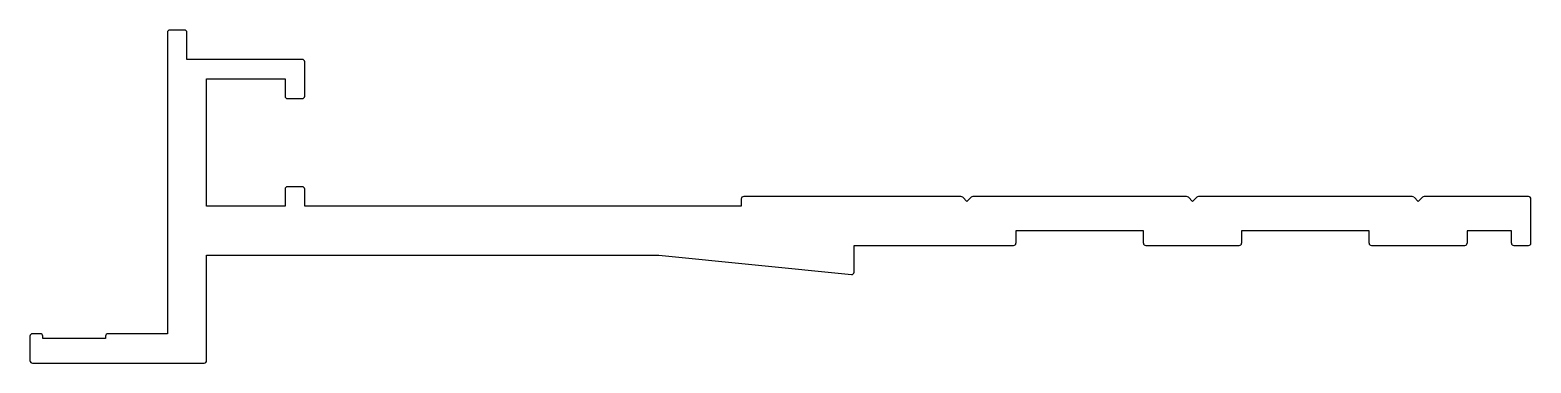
# Model space of a CAD drawing. Extents: x 1478 to 1631, y 1960 to 1994.
import ezdxf

# ---------------------------------------------------------------- set-up
doc = ezdxf.new("R2010")
doc.units = 0
doc.layers.get('0').update_dxf_attribs({"linetype": 'CONTINUOUS'})

msp = doc.modelspace()

# ---------------------------------------------------------------- linework, layer by layer
for p, q in [((1491.67, 1993.92), (1491.67, 1963.17)), ((1493.42, 1994.17), (1491.92, 1994.17)), ((1493.67, 1991.17), (1493.67, 1993.92)), ((1505.42, 1991.17), (1493.67, 1991.17)), ((1505.67, 1987.42), (1505.67, 1990.92)), ((1495.67, 1976.17), (1495.67, 1989.17)), ((1495.67, 1989.17), (1503.67, 1989.17)), ((1503.67, 1989.17), (1503.67, 1987.42)), ((1503.92, 1987.17), (1505.42, 1987.17)), ((1503.67, 1977.92), (1503.67, 1976.17)), ((1505.42, 1978.17), (1503.92, 1978.17)), ((1505.67, 1976.17), (1505.67, 1977.92)), ((1550.17, 1976.92), (1550.17, 1976.17)), ((1572.57, 1977.17), (1550.42, 1977.17)), ((1572.75, 1977.1), (1573.17, 1976.67)), ((1573.17, 1976.67), (1573.6, 1977.1)), ((1595.57, 1977.17), (1573.78, 1977.17)), ((1595.75, 1977.1), (1596.17, 1976.67)), ((1596.17, 1976.67), (1596.6, 1977.1)), ((1618.57, 1977.17), (1596.78, 1977.17)), ((1618.75, 1977.1), (1619.17, 1976.67)), ((1619.17, 1976.67), (1619.6, 1977.1)), ((1630.42, 1977.17), (1619.78, 1977.17)), ((1630.67, 1972.42), (1630.67, 1976.92)), ((1503.67, 1976.17), (1495.67, 1976.17)), ((1550.17, 1976.17), (1505.67, 1976.17)), ((1561.67, 1969.45), (1561.67, 1972.17)), ((1561.67, 1972.17), (1577.92, 1972.17)), ((1578.17, 1973.67), (1578.17, 1972.42)), ((1591.17, 1973.67), (1578.17, 1973.67)), ((1591.17, 1972.42), (1591.17, 1973.67)), ((1591.42, 1972.17), (1600.92, 1972.17)), ((1601.17, 1973.67), (1601.17, 1972.42)), ((1614.17, 1973.67), (1601.17, 1973.67)), ((1614.17, 1972.42), (1614.17, 1973.67)), ((1614.42, 1972.17), (1623.92, 1972.17)), ((1624.17, 1973.67), (1624.17, 1972.42)), ((1628.67, 1973.67), (1624.17, 1973.67)), ((1628.67, 1972.42), (1628.67, 1973.67)), ((1628.92, 1972.17), (1630.42, 1972.17)), ((1495.67, 1960.42), (1495.67, 1971.17)), ((1495.67, 1971.17), (1541.76, 1971.17)), ((1541.76, 1971.17), (1561.4, 1969.2)), ((1478.72, 1963.17), (1477.92, 1963.17)), ((1491.67, 1963.17), (1485.62, 1963.17)), ((1477.67, 1962.92), (1477.67, 1960.42)), ((1478.97, 1962.67), (1478.97, 1962.92)), ((1485.37, 1962.67), (1478.97, 1962.67)), ((1485.37, 1962.92), (1485.37, 1962.67)), ((1477.92, 1960.17), (1495.42, 1960.17))]:
    msp.add_line(p, q)
for centre, start, end in [((1491.92, 1993.92), 90, 180), ((1493.42, 1993.92), 0, 90), ((1505.42, 1990.92), 0, 90), ((1503.92, 1987.42), 180.0002, 270), ((1505.42, 1987.42), 270, 360), ((1503.92, 1977.92), 90.0002, 180.0002), ((1505.42, 1977.92), 0, 90.0002), ((1550.42, 1976.92), 90, 180.215), ((1572.57, 1976.92), 45, 90), ((1573.78, 1976.92), 90, 135), ((1595.57, 1976.92), 45, 90), ((1596.78, 1976.92), 90, 135), ((1618.57, 1976.92), 45, 90), ((1619.78, 1976.92), 90, 135), ((1630.42, 1976.92), 0, 90), ((1577.92, 1972.42), 270, 0), ((1591.42, 1972.42), 180, 270), ((1600.92, 1972.42), 270, 0), ((1614.42, 1972.42), 180, 270), ((1623.92, 1972.42), 270, 0), ((1628.92, 1972.42), 180, 270), ((1630.42, 1972.42), 270, 0), ((1561.42, 1969.45), 264.2649, 0.0941), ((1477.92, 1962.92), 90, 180), ((1478.72, 1962.92), 0, 90), ((1485.62, 1962.92), 90, 180), ((1477.92, 1960.42), 180, 270), ((1495.42, 1960.42), 270, 360)]:
    msp.add_arc(centre, 0.25, start, end)

doc.saveas('drawing.dxf')
